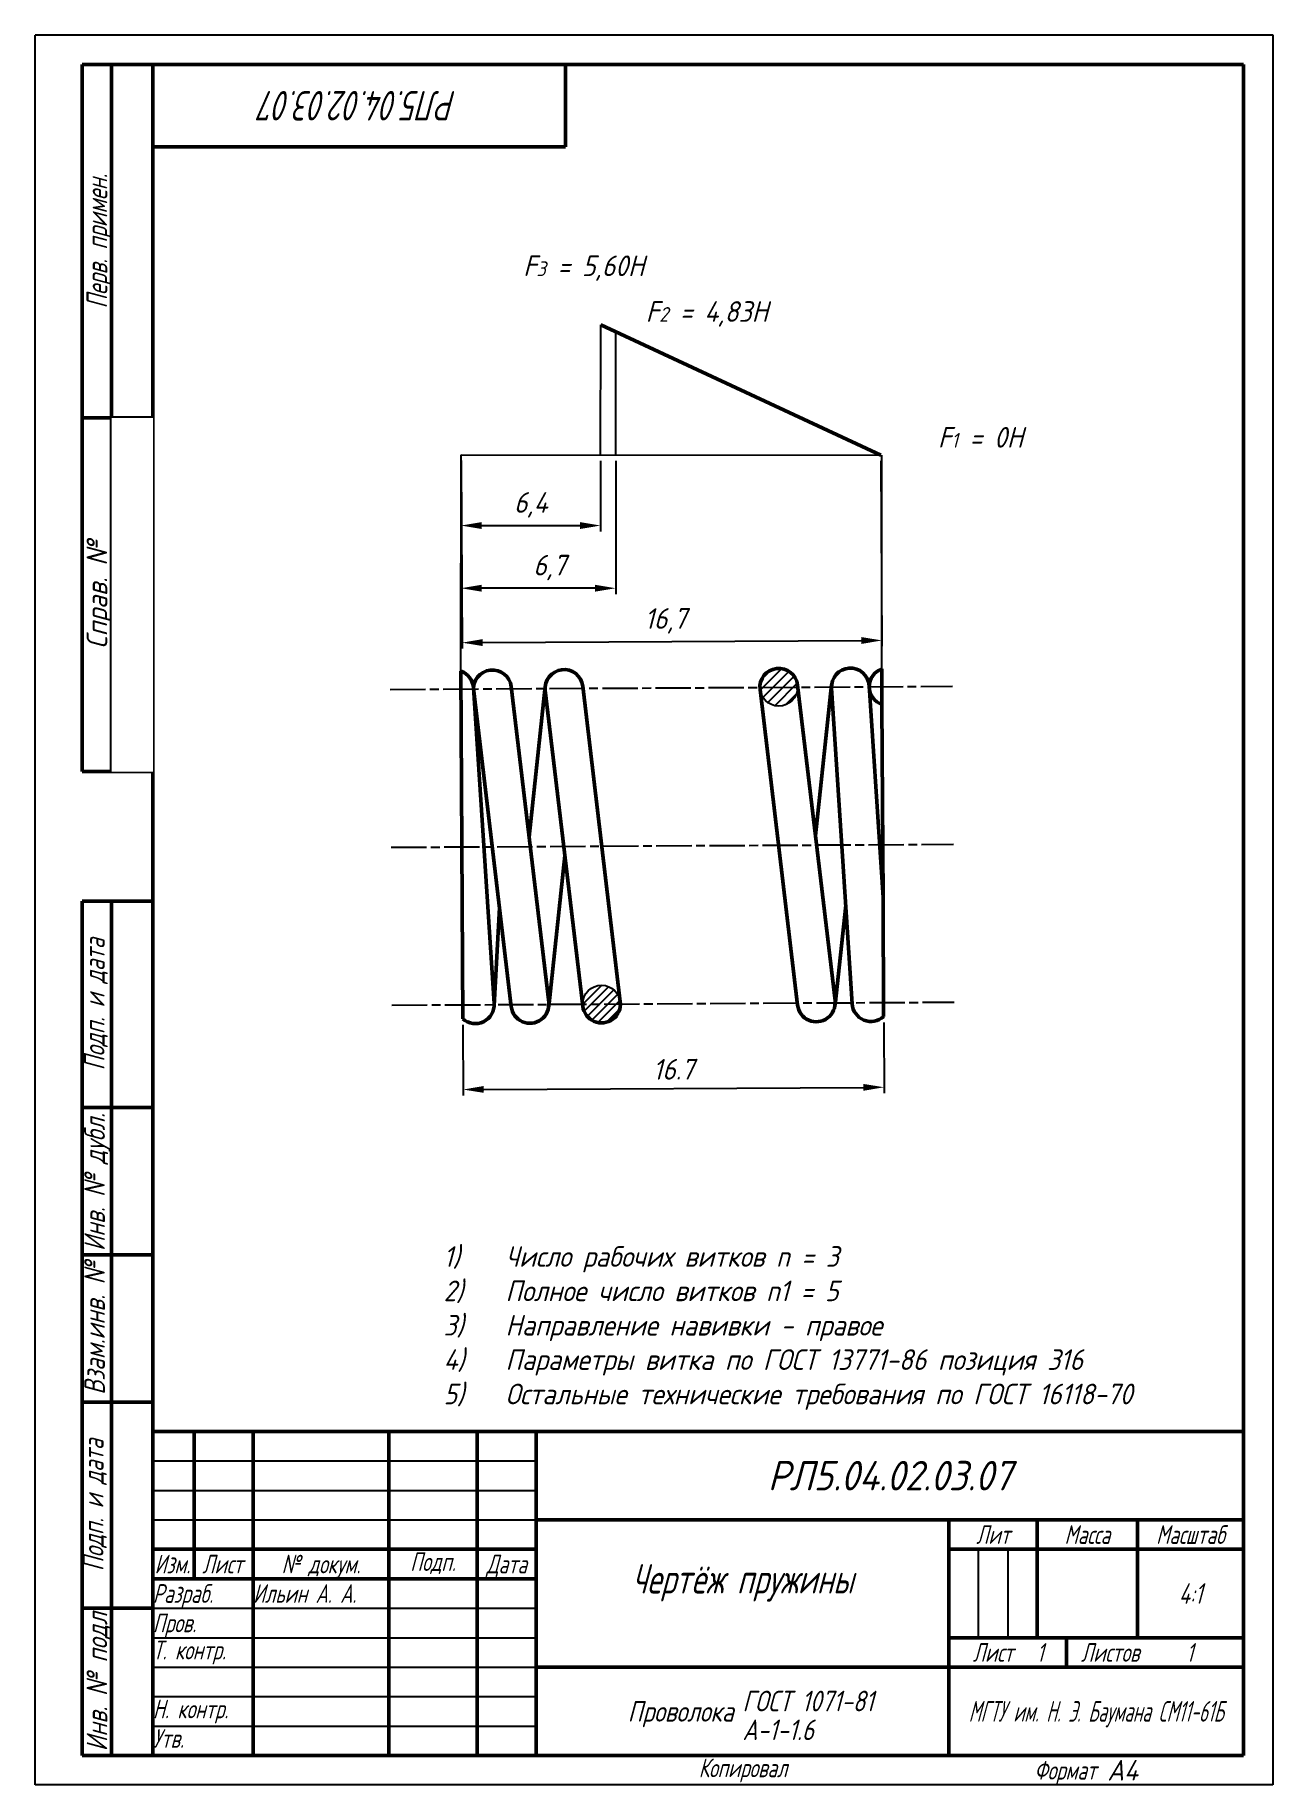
# Model space of a CAD drawing. Header units: millimetres. Extents: x 0 to 210, y 0 to 297.
import ezdxf
from ezdxf.enums import TextEntityAlignment as Align

# ---------------------------------------------------------------- set-up
doc = ezdxf.new("R2010")
doc.units = ezdxf.units.MM
doc.set_wipeout_variables(frame=1)
doc.linetypes.add('AM_ISO08W050', pattern=[18, 12, -1.5, 3, -1.5])
doc.linetypes.add('AM_ISO08W050x2', pattern=[9, 6, -0.75, 1.5, -0.75])
for name, color, linetype, lineweight in [('AM_0N', 7, 'Continuous', 50), ('AM_4', 3, 'Continuous', 25), ('AM_5', 3, 'Continuous', 25), ('AM_7N', 4, 'AM_ISO08W050', 25), ('AM_8', 1, 'Continuous', 25), ('AM_BOR', 7, 'Continuous', 50)]:
    doc.layers.add(name, color=color, linetype=linetype, lineweight=lineweight)
doc.styles.add('ACGOSTTS', font='geniso.shx', dxfattribs={"oblique": 15})
doc.styles.get("Standard").update_dxf_attribs({"font": 'geniso.shx', "oblique": 15})
doc.dimstyles.new('AM_GOST$0', dxfattribs={"dimtxt": 3.5, "dimasz": 3.5, "dimexe": 1, "dimexo": 1, "dimgap": 1.5, "dimtad": 1, "dimtoh": 1, "dimtxsty": 'Standard', "dimcen": 0, "dimclrd": 256, "dimclre": 256, "dimclrt": 2, "dimadec": 0, "dimazin": 2, "dimtp": 0.1, "dimtm": 0.1, "dimtfac": 0.71, "dimtdec": 3, "dimtmove": 0, "dimatfit": 3, "dimfxl": 1, "dimtolj": 1, "dimlwd": -1, "dimlwe": -1, "dimarcsym": 1})

# ---------------------------------------------------------------- blocks, each defined once
blk = doc.blocks.new('GOST_A4')
at = {"layer": 'AM_BOR', "color": 1, "lineweight": 25}
for p, q in [((0, 0), (0, 297)), ((0, 297), (210, 297)), ((210, 297), (210, 0)), ((210, 0), (0, 0))]:
    blk.add_line(p, q, dxfattribs=at)
at = {"layer": 'AM_BOR', "color": 7, "lineweight": 50}
for p, q in [((20, 5), (20, 292)), ((20, 292), (205, 292)), ((205, 292), (205, 5)), ((205, 5), (20, 5))]:
    blk.add_line(p, q, dxfattribs=at)
blk = doc.blocks.new('GOST_FORM1')
at = {"layer": 'AM_BOR', "color": 7, "lineweight": 50}
for p, q in [((-185, 0), (-185, 55)), ((-185, 55), (0, 55)), ((-178, 55), (-178, 30)), ((-168, 55), (-168, 0)), ((-145, 55), (-145, 0)), ((-130, 55), (-130, 0)), ((-120, 55), (-120, 0)), ((0, 55), (0, 0)), ((-120, 40), (0, 40)), ((-50, 40), (-50, 0)), ((-35, 40), (-35, 20)), ((-18, 40), (-18, 20)), ((-185, 35), (-120, 35)), ((-50, 35), (0, 35)), ((-185, 30), (-120, 30)), ((-50, 20), (0, 20)), ((-30, 20), (-30, 15)), ((-120, 15), (0, 15)), ((0, 0), (-185, 0))]:
    blk.add_line(p, q, dxfattribs=at)
at = {"layer": 'AM_BOR', "color": 1, "lineweight": 25}
for p, q in [((-185, 50), (-120, 50)), ((-185, 45), (-120, 45)), ((-185, 40), (-120, 40)), ((-45, 35), (-45, 20)), ((-40, 35), (-40, 20)), ((-185, 25), (-120, 25)), ((-185, 20), (-120, 20)), ((-185, 15), (-120, 15)), ((-185, 10), (-120, 10)), ((-185, 5), (-120, 5))]:
    blk.add_line(p, q, dxfattribs=at)
at = {"layer": 'AM_BOR', "color": 1, "lineweight": 25, "style": 'ACGOSTTS', "oblique": 15, "width": 0.8}
for s, p in [('Лит', (-42.5, 37.5)), ('Масса', (-26.5, 37.5)), ('Масштаб', (-9, 37.5)), ('Изм.', (-181.7, 32.5)), ('Лист', (-173.2, 32.5)), ('№ докум.', (-156.5, 32.5)), ('Подп.', (-137.5, 32.9)), ('Дата', (-125, 32.5)), ('Лист', (-42.5, 17.5)), ('Листов', (-22.62, 17.5)), ('Копировал', (-84.92, -2.1))]:
    blk.add_text(s, height=3.17, dxfattribs=at).set_placement(p, align=Align.MIDDLE_CENTER)
for s, p in [('Разраб.', (-185, 27.5)), ('Пров.', (-185, 22.5)), ('Т. контр.', (-185, 17.9)), ('Н. контр.', (-185, 7.9)), ('Утв.', (-185, 2.9))]:
    blk.add_text(s, height=3.17, dxfattribs=at).set_placement(p, align=Align.MIDDLE_LEFT)
blk.add_text('Формат', height=3.17, dxfattribs=at).set_placement((-25, -2.5), align=Align.MIDDLE_RIGHT)
at = {"layer": 'AM_BOR', "color": 2, "lineweight": 25, "style": 'ACGOSTTS', "oblique": 15}
for tag, height, p in [('GEN-TITLE-PARTNO{23}', 5, (-60, 47.5)), ('GEN-TITLE-CMPNY{13}', 3.5, (-25, 7.5))]:
    blk.add_attdef(tag, text='', height=height, dxfattribs=at).set_placement(p, align=Align.MIDDLE_CENTER)
at = {"layer": 'AM_BOR', "color": 2, "lineweight": 25, "style": 'ACGOSTTS', "oblique": 15, "width": 0.8}
for tag, height, p in [('GEN-TITLE-DES1{13}', 5, (-85, 30)), ('GEN-TITLE-LIT1{1}', 3.5, (-47.9, 27.5)), ('GEN-TITLE-LIT2{1.1}', 3.5, (-42.9, 27.5)), ('GEN-TITLE-LIT3{1.1}', 3.5, (-37.9, 27.5)), ('GEN-TITLE-WT{4}', 3.5, (-27, 27.5)), ('GEN-TITLE-SCA{6}', 3.5, (-9, 27.5)), ('GEN-TITLE-DES2{21}', 3.17, (-85, 19.5)), ('GEN-TITLE-SHEET{2.2}', 3.17, (-34.5, 17.5)), ('GEN-TITLE-NUMSHTS{5}', 3.17, (-9.12, 17.5))]:
    blk.add_attdef(tag, text='', height=height, dxfattribs=at).set_placement(p, align=Align.MIDDLE_CENTER)
at = {"layer": 'AM_BOR', "color": 2, "lineweight": 25, "style": 'ACGOSTTS', "oblique": 15}
for tag, height, width, p in [('GEN-TITLE-NAME{6.5}', 3.17, 0.8, (-168, 27.5)), ('GEN-TITLE-CHKM{6.5}', 3.17, 0.8, (-168, 22.5)), ('GEN-TITLE-ENG{6.5}', 3.17, 0.8, (-168, 17.5)), ('GEN-TITLE-AUTH{6.5}', 3.17, 0.8, (-168, 12.5)), ('GEN-TITLE-APPD{6.5}', 3.17, 0.8, (-168, 7.5)), ('GEN-TITLE-MAT2{9}', 3.5, 0.9, (-85, 9.25)), ('GEN-TITLE-MAT3{9}', 3.5, 0.9, (-85, 4.37)), ('GEN-TITLE-APPM{6.5}', 3.17, 0.8, (-168, 2.5))]:
    blk.add_attdef(tag, text='', height=height, dxfattribs=dict(at, width=width)).set_placement(p, align=Align.MIDDLE_LEFT)
at = {"layer": 'AM_BOR', "color": 1, "lineweight": 25, "style": 'ACGOSTTS', "oblique": 15, "width": 0.8}
blk.add_attdef('GEN-TITLE-AUTHT{5}', text='', height=3.17, dxfattribs=at).set_placement((-185, 12.9), align=Align.MIDDLE_LEFT)
at = {"layer": 'AM_BOR', "color": 2, "lineweight": 25, "style": 'ACGOSTTS', "oblique": 15, "width": 0.9}
blk.add_attdef('GEN-TITLE-MAT1{9}', text='', height=3.5, dxfattribs=at).set_placement((-86.5, 7.5), align=Align.MIDDLE_RIGHT)
at = {"layer": 'AM_BOR', "color": 2, "lineweight": 25, "style": 'ACGOSTTS', "oblique": 15}
blk.add_attdef('GEN-TITLE-SIZ{15.7}', text='', height=3.5, dxfattribs=at).set_placement((-23.1, -2.5), align=Align.MIDDLE_LEFT)
blk = doc.blocks.new('GOST_EXT12')
at = {"layer": 'AM_BOR', "color": 7, "lineweight": 50, "ltscale": 0.3}
for p, q in [((0, 287), (-12, 287)), ((-12, 287), (-12, 167)), ((-7, 167), (-7, 287)), ((0, 167), (0, 287)), ((-12, 227), (0, 227)), ((-12, 167), (0, 167))]:
    blk.add_line(p, q, dxfattribs=at)
at = {"layer": 'AM_BOR', "color": 7, "lineweight": 50}
for p, q in [((0, 145), (-12, 145)), ((-12, 145), (-12, 110)), ((-12, 0), (-12, 145)), ((-7, 0), (-7, 145)), ((0, 145), (0, 0)), ((0, 110), (-12, 110)), ((-12, 110), (-12, 85)), ((0, 85), (-12, 85)), ((-12, 85), (-12, 60)), ((0, 60), (-12, 60)), ((-12, 60), (-12, 25)), ((0, 25), (-12, 25)), ((-12, 25), (-12, 0)), ((0, 0), (-12, 0))]:
    blk.add_line(p, q, dxfattribs=at)
at = {"layer": 'AM_BOR', "color": 1, "lineweight": 25, "style": 'ACGOSTTS', "oblique": 15}
for s, width, p in [('Перв. примен.', 0.821392, (-9.5, 257)), ('Подп. и дата', 0.842977, (-9.95, 127.5)), ('Инв. № дубл.', 0.891828, (-9.9, 97.31)), ('Взам.инв. №', 0.899981, (-9.9, 72.5)), ('Подп. и дата', 0.842977, (-10.13, 42.5)), ('Инв. № подл', 0.910904, (-9.5, 12.5))]:
    blk.add_text(s, height=3.5, rotation=90, dxfattribs=dict(at, width=width)).set_placement(p, align=Align.MIDDLE_CENTER)
blk.add_text('Справ. №', height=3.5, rotation=90, dxfattribs=at).set_placement((-9.5, 197), align=Align.MIDDLE_CENTER)
at = {"layer": 'AM_BOR', "color": 2, "lineweight": 25, "style": 'ACGOSTTS', "oblique": 15, "width": 0.8}
for tag, p in [('GEN-TITLE-FREF{16}', (-3.5, 257)), ('GEN-TITLE-RPARTNO{16}', (-3.5, 197)), ('GEN-TITLE-SDT2{10}', (-3.5, 127.5)), ('GEN-TITLE-CSTKN{7}', (-3.5, 97.5)), ('GEN-TITLE-RSTKN{7}', (-3.5, 72.5)), ('GEN-TITLE-SDT1{10}', (-3.5, 42.5)), ('GEN-TITLE-STKN{7}', (-3.5, 12.5))]:
    blk.add_attdef(tag, text='', height=3.17, rotation=90, dxfattribs=at).set_placement(p, align=Align.MIDDLE_CENTER)
blk.add_wipeout([(-7, 227), (-7, 167), (0, 167), (0, 227)])
blk = doc.blocks.new('GOST_EXT3_L')
at = {"layer": 'AM_BOR', "color": 7, "lineweight": 50}
for p, q in [((0, 0), (70, 0)), ((0, -14), (0, 0)), ((70, 0), (70, -14)), ((70, -14), (0, -14))]:
    blk.add_line(p, q, dxfattribs=at)
at = {"layer": 'AM_BOR', "color": 2, "lineweight": 25, "style": 'ACGOSTTS', "oblique": 15, "width": 0.8}
blk.add_attdef('GEN-TITLE-PARTNO{11.7}', text='', height=5, rotation=180, dxfattribs=at).set_placement((35, -7), align=Align.MIDDLE_CENTER)
blk = doc.blocks.new('*D8')
at = {"layer": 'AM_5', "linetype": 'ByBlock', "transparency": 16777216}
for p, q in [((72.56, 129.03), (72.62, 117.03)), ((143.96, 129.42), (144.03, 117.42)), ((76.12, 118.05), (140.52, 118.4))]:
    blk.add_line(p, q, dxfattribs=at)
at = {"layer": 'AM_5', "transparency": 16777216}
for points in [[(140.52, 118.98), (140.53, 117.82), (144.02, 118.42)], [(76.12, 118.63), (76.12, 117.47), (72.62, 118.03)]]:
    blk.add_solid(points, dxfattribs=at)
at = {"layer": 'Defpoints', "color": 0, "transparency": 16777216}
for p in [(72.55, 130.03), (143.96, 130.42), (144.02, 118.42)]:
    blk.add_point(p, dxfattribs=at)
at = {"layer": 'AM_5', "color": 2, "transparency": 16777216, "insert": (108.3, 121.47), "char_height": 3.5, "attachment_point": 5, "rotation": 0.3112}
blk.add_mtext('\\A1;16.7', dxfattribs=at)
blk = doc.blocks.new('*D9')
at = {"layer": 'AM_5', "linetype": 'ByBlock', "transparency": 16777216}
for p, q in [((72.27, 224.77), (72.44, 192.87)), ((143.5, 224.71), (143.67, 193.25)), ((75.93, 193.88), (140.17, 194.23))]:
    blk.add_line(p, q, dxfattribs=at)
at = {"layer": 'AM_5', "transparency": 16777216}
for points in [[(75.93, 194.47), (75.94, 193.3), (72.43, 193.87)], [(140.16, 194.82), (140.17, 193.65), (143.67, 194.25)]]:
    blk.add_solid(points, dxfattribs=at)
at = {"layer": 'Defpoints', "color": 0, "transparency": 16777216}
for p in [(72.26, 225.77), (143.49, 225.71), (143.67, 194.25)]:
    blk.add_point(p, dxfattribs=at)
at = {"layer": 'AM_5', "color": 2, "transparency": 16777216, "insert": (106.96, 197.57), "char_height": 3.5, "attachment_point": 5, "rotation": 0.3112}
blk.add_mtext('\\A1;16,7', dxfattribs=at)
blk = doc.blocks.new('*D10')
at = {"layer": 'AM_5', "linetype": 'ByBlock', "transparency": 16777216}
for p, q in [((72.26, 224.77), (72.26, 202.11)), ((98.51, 224.75), (98.51, 202.11)), ((95.01, 203.11), (75.76, 203.11))]:
    blk.add_line(p, q, dxfattribs=at)
at = {"layer": 'AM_5', "transparency": 16777216}
for points in [[(75.76, 203.69), (75.76, 202.53), (72.26, 203.11)], [(95.01, 203.69), (95.01, 202.53), (98.51, 203.11)]]:
    blk.add_solid(points, dxfattribs=at)
at = {"layer": 'Defpoints', "color": 0, "transparency": 16777216}
for p in [(72.26, 225.77), (98.51, 225.75), (72.26, 203.11)]:
    blk.add_point(p, dxfattribs=at)
at = {"layer": 'AM_5', "color": 2, "transparency": 16777216, "insert": (87.29, 206.62), "char_height": 3.5, "attachment_point": 5}
blk.add_mtext('\\A1;6,7', dxfattribs=at)
blk = doc.blocks.new('*D11')
at = {"layer": 'AM_5', "linetype": 'ByBlock', "transparency": 16777216}
for p, q in [((72.26, 224.77), (72.26, 212.75)), ((95.94, 224.75), (95.94, 212.75)), ((75.76, 213.75), (92.44, 213.75))]:
    blk.add_line(p, q, dxfattribs=at)
at = {"layer": 'AM_5', "transparency": 16777216}
for points in [[(75.76, 214.33), (75.76, 213.16), (72.26, 213.75)], [(92.44, 214.33), (92.44, 213.16), (95.94, 213.75)]]:
    blk.add_solid(points, dxfattribs=at)
at = {"layer": 'Defpoints', "color": 0, "transparency": 16777216}
for p in [(72.26, 225.77), (95.94, 225.75), (95.94, 213.75)]:
    blk.add_point(p, dxfattribs=at)
at = {"layer": 'AM_5', "color": 2, "transparency": 16777216, "insert": (84.1, 217.26), "char_height": 3.5, "attachment_point": 5}
blk.add_mtext('\\A1;6,4', dxfattribs=at)

msp = doc.modelspace()

# ---------------------------------------------------------------- hatches: boundary and pattern name
at = {"layer": 'AM_8'}
h = msp.add_hatch(dxfattribs=at)
h.set_pattern_fill('_U', color=256, scale=1.2, angle=45, style=0, pattern_type=0)
h.set_pattern_definition([(45, (0, 0), (-0.848528, 0.848528), [])])
edge = h.paths.add_edge_path()
edge.add_arc((126.167, 186.302), 3.2, 6.77405, 294.54603)
edge.add_arc((126.167, 186.302), 3.2, 294.54603, 366.77405)
h = msp.add_hatch(dxfattribs=at)
h.set_pattern_fill('_U', color=256, angle=45, style=0, pattern_type=0)
h.set_pattern_definition([(45, (0, 0), (-0.707107, 0.707107), [])])
edge = h.paths.add_edge_path()
edge.add_arc((96.1, 132.538), 3.2, 6.77405, 293.00474)
edge.add_arc((96.1, 132.538), 3.2, 293.00474, 366.77405)

# ---------------------------------------------------------------- linework, layer by layer
for centre in [(126.167, 186.302), (96.1, 132.538)]:
    msp.add_circle(centre, 3.2)
at = {"layer": 'AM_0N'}
for p, q in [((95.96, 247.837), (143.495, 225.712)), ((72.233, 189.026), (72.553, 130.03)), ((143.672, 183.38), (143.639, 189.414)), ((77.873, 132.63), (74.376, 186.211)), ((74.388, 186.021), (74.399, 186.212)), ((74.416, 185.66), (80.779, 132.094)), ((87.135, 132.849), (80.772, 186.415)), ((86.556, 186.447), (83.802, 160.901)), ((86.56, 185.726), (92.923, 132.16)), ((99.278, 132.915), (92.915, 186.481)), ((122.99, 185.924), (129.353, 132.358)), ((135.708, 133.113), (129.345, 186.679)), ((135.129, 186.711), (132.376, 161.165)), ((135.118, 186.159), (138.614, 132.578)), ((143.85, 150.632), (141.504, 186.576)), ((141.516, 186.385), (141.527, 186.576)), ((143.672, 183.38), (143.85, 150.632)), ((87.138, 132.129), (89.892, 157.675)), ((78.781, 148.917), (77.875, 132.248)), ((135.712, 132.393), (137.527, 149.236)), ((143.959, 130.418), (143.85, 150.632))]:
    msp.add_line(p, q, dxfattribs=at)
for centre, start, end in [((71.183, 186.003), 3.73387, 70.83997), ((77.594, 186.038), 6.77405, 186.77405), ((89.737, 186.104), 6.77405, 186.77405), ((126.167, 186.302), 6.77405, 186.77405), ((138.311, 186.368), 3.73387, 183.73387), ((144.722, 186.403), 109.78241, 250.83997), ((74.68, 132.421), 228.36337, 3.73387), ((83.957, 132.472), 186.77405, 6.77405), ((96.1, 132.538), 186.77405, 6.77405), ((132.53, 132.736), 186.77405, 6.77405), ((141.808, 132.786), 183.73387, 312.25902)]:
    msp.add_arc(centre, 3.2, start, end, dxfattribs=at)
at = {"layer": 'AM_4'}
for p, q in [((95.943, 225.747), (95.96, 247.837)), ((98.509, 225.749), (98.525, 246.643)), ((72.233, 189.026), (72.261, 225.767)), ((72.261, 225.767), (143.495, 225.712)), ((143.639, 189.414), (143.667, 225.712))]:
    msp.add_line(p, q, dxfattribs=at)
at = {"layer": 'AM_7N', "linetype": 'AM_ISO08W050x2'}
for p, q in [((60.25, 185.944), (155.655, 186.462)), ((60.395, 159.144), (155.801, 159.662)), ((60.541, 132.345), (155.946, 132.863))]:
    msp.add_line(p, q, dxfattribs=at)

# ---------------------------------------------------------------- block references
at = {"lineweight": 0}
msp.add_blockref('GOST_A4', (0, 0), dxfattribs=at)
ref = msp.add_blockref('GOST_FORM1', (205, 5), dxfattribs=at)
ref.add_attrib('GEN-TITLE-DES1{13}', 'Чертёж пружины', dxfattribs={"layer": 'AM_BOR', "color": 2, "lineweight": 25, "height": 5, "style": 'ACGOSTTS', "oblique": 15, "width": 0.8}).set_placement((120, 35), align=Align.MIDDLE_CENTER)
ref.add_attrib('GEN-TITLE-PARTNO{23}', 'РЛ5.04.02.03.07', dxfattribs={"layer": 'AM_BOR', "color": 2, "lineweight": 25, "height": 5, "style": 'ACGOSTTS', "oblique": 15}).set_placement((145, 52.5), align=Align.MIDDLE_CENTER)
ref.add_attrib('GEN-TITLE-MAT1{9}', 'Проволока', dxfattribs={"layer": 'AM_BOR', "color": 2, "lineweight": 25, "height": 3.5, "style": 'ACGOSTTS', "oblique": 15, "width": 0.9}).set_placement((118.5, 12.5), align=Align.MIDDLE_RIGHT)
ref.add_attrib('GEN-TITLE-MAT2{9}', 'ГОСТ 1071-81', dxfattribs={"layer": 'AM_BOR', "color": 2, "lineweight": 25, "height": 3.5, "style": 'ACGOSTTS', "oblique": 15, "width": 0.9}).set_placement((120, 14.25), align=Align.MIDDLE_LEFT)
ref.add_attrib('GEN-TITLE-MAT3{9}', 'А-1-1.6', dxfattribs={"layer": 'AM_BOR', "color": 2, "lineweight": 25, "height": 3.5, "style": 'ACGOSTTS', "oblique": 15, "width": 0.9}).set_placement((120, 9.367), align=Align.MIDDLE_LEFT)
ref.add_attrib('GEN-TITLE-SCA{6}', '4:1', dxfattribs={"layer": 'AM_BOR', "color": 2, "lineweight": 25, "height": 3.5, "style": 'ACGOSTTS', "oblique": 15, "width": 0.8}).set_placement((196, 32.5), align=Align.MIDDLE_CENTER)
ref.add_attrib('GEN-TITLE-SHEET{2.2}', '1', dxfattribs={"layer": 'AM_BOR', "color": 2, "lineweight": 25, "height": 3.17, "style": 'ACGOSTTS', "oblique": 15, "width": 0.8}).set_placement((170.5, 22.5), align=Align.MIDDLE_CENTER)
ref.add_attrib('GEN-TITLE-NUMSHTS{5}', '1', dxfattribs={"layer": 'AM_BOR', "color": 2, "lineweight": 25, "height": 3.17, "style": 'ACGOSTTS', "oblique": 15, "width": 0.8}).set_placement((195.883, 22.5), align=Align.MIDDLE_CENTER)
ref.add_attrib('GEN-TITLE-CMPNY{13}', 'МГТУ им. Н. Э. Баумана СМ11-61Б', dxfattribs={"layer": 'AM_BOR', "color": 2, "lineweight": 25, "height": 3.5, "style": 'ACGOSTTS', "oblique": 15, "width": 0.653557}).set_placement((180, 12.5), align=Align.MIDDLE_CENTER)
ref.add_attrib('GEN-TITLE-NAME{6.5}', 'Ильин А. А.', dxfattribs={"layer": 'AM_BOR', "color": 2, "lineweight": 25, "height": 3.17, "style": 'ACGOSTTS', "oblique": 15, "width": 0.8}).set_placement((37, 32.5), align=Align.MIDDLE_LEFT)
ref.add_attrib('GEN-TITLE-SIZ{15.7}', 'A4', dxfattribs={"layer": 'AM_BOR', "color": 2, "lineweight": 25, "height": 3.5, "style": 'ACGOSTTS', "oblique": 15}).set_placement((181.9, 2.5), align=Align.MIDDLE_LEFT)

# ---------------------------------------------------------------- texts
at = {"layer": 'AM_4', "insert": (65.807, 91.447), "char_height": 3.5, "attachment_point": 1}
msp.add_mtext_dynamic_manual_height_columns('\\pxi-3,l4,t4;1)^IЧисло рабочих витков n = 3\\P2)^IПолное число витков n1 = 5\\P3)^IНаправление навивки - правое\\P4)^IПараметры витка по ГОСТ 13771-86 позиция 316\\P5)^IОстальные технические требования по ГОСТ 16118-70', width=133.01572, gutter_width=12.5, heights=[0], dxfattribs=at)
at = {"layer": 'AM_5', "char_height": 3.5, "attachment_point": 1}
for s, width, insert in [('F{\\H0.71429x;3} = 5,60Н', 26.06454, (82.811, 259.581)), ('F{\\H0.71429x;2} = 4,83Н', 22.39921, (103.611, 251.821)), ('F{\\H0.71429x;1} = 0Н', 16.15458, (153.17, 230.472))]:
    msp.add_mtext_dynamic_manual_height_columns(s, width=width, gutter_width=12.5, heights=[0], dxfattribs=dict(at, insert=insert))

# ---------------------------------------------------------------- dimensions: what is measured, and where the dimension line sits
at = {"layer": 'AM_5'}
for base, p1, p2, angle, text, picture, middle in [((72.261, 203.11), (98.509, 225.749), (72.261, 225.769), 0, '6,7', '*D10', (87.289, 203.11)), ((143.666, 194.252), (72.261, 225.767), (143.495, 225.712), 0.31119, '16,7', '*D9', (106.984, 194.053))]:
    dim = msp.add_linear_dim(base=base, p1=p1, p2=p2, angle=angle, text=text, dimstyle='AM_GOST$0', dxfattribs=at)
    dim.commit()
    dim.dimension.update_dxf_attribs({"geometry": picture, "text_midpoint": middle, "dimtype": 160})
dim = msp.add_linear_dim(base=(95.943, 213.747), p1=(72.261, 225.767), p2=(95.943, 225.747), angle=0, text='6,4', dimstyle='AM_GOST$0', override={"dimpost": ''}, dxfattribs=at)
dim.commit()
dim.dimension.update_dxf_attribs({"geometry": '*D11', "text_midpoint": (84.102, 217.259)})
dim = msp.add_aligned_dim(p1=(72.553, 130.03), p2=(143.959, 130.418), distance=-12, text='16.7', dimstyle='AM_GOST$0', override={"dimpost": ''}, dxfattribs=at)
dim.commit()
dim.dimension.update_dxf_attribs({"geometry": '*D8', "text_midpoint": (108.304, 121.474)})

# ---------------------------------------------------------------- next in the draw order: block references
at = {"lineweight": 0}
msp.add_blockref('GOST_EXT12', (20, 5), dxfattribs=at)

# ---------------------------------------------------------------- next in the draw order: block references
msp.add_blockref('GOST_EXT3_L', (20, 292), dxfattribs=at).add_auto_attribs({'GEN-TITLE-PARTNO{11.7}': 'РЛ5.04.02.03.07'})

doc.saveas('drawing.dxf')
